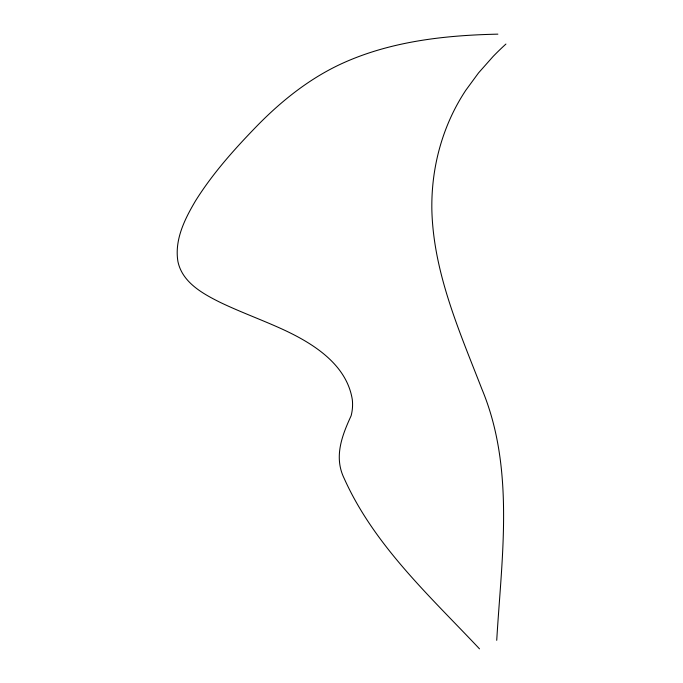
<?xml version="1.0" encoding="UTF-8"?>
<svg xmlns="http://www.w3.org/2000/svg" width="683" height="683" viewBox="0 0 683 683"><rect width="100%" height="100%" fill="white"/><g stroke="black" fill="none" stroke-linecap="round" stroke-linejoin="round"><path stroke-width="1.02" d="M496.729 640.321C501.663 557.132 515.042 468.29 481.839 388.951C459.446 331.315 433.449 272.841 431.861 210.014A355.066 280.935 4.3 0 1 432.535 188.209C434.892 158.84 443.233 129.915 457.448 104.081A284.888 225.407 4.3 0 1 465.755 90.335L478.527 72.919L493.109 56.467A338.759 268.035 4.3 0 1 505.924 44.053M497.881 34.15C444.864 35.277 390.642 41.279 341.927 63.553C309.98 78.212 282.088 100.35 257.585 125.322C234.85 148.689 212.857 173.141 195.526 200.862C184.786 219.004 174.31 239.844 177.93 261.555C182.293 282.386 202.535 293.562 220.028 302.296C239.904 311.849 260.667 319.379 280.756 328.463C311.354 342.32 346.588 363.493 352.308 399.649A70.639 55.895 4.3 0 1 351.113 415.785C341.97 435.686 333.637 457.029 344.249 478.578C374.267 545.495 430.068 596.319 479.5 648.85"/></g></svg>
